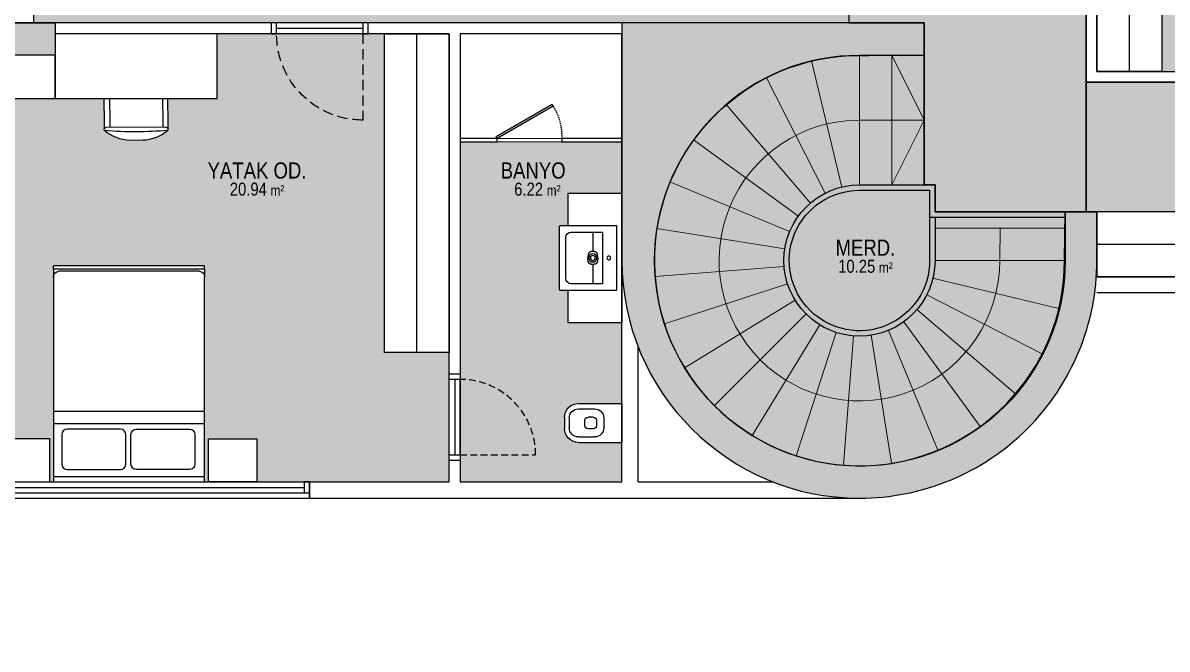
# Model space of a CAD drawing. Header units: metres. Extents: x 325971 to 582574, y 4156069 to 4412673.
# Drawn here: x 469727 to 470787, y 4269158 to 4269738 of the extents above; entities that cross this region are included whole.
import ezdxf
from ezdxf.enums import TextEntityAlignment as Align

# ---------------------------------------------------------------- set-up
doc = ezdxf.new("R2010")
doc.units = ezdxf.units.M
doc.linetypes.add('( Hidden )', pattern=[0.375, 0.25, -0.125])
doc.linetypes.add('GC5102G0200$0$HIDDEN', pattern=[9.524999999999995, 6.349999999999998, -3.174999999999998])
doc.layers.get('0').update_dxf_attribs({"color": 5, "lineweight": 0})
doc.layers.add('0_IFC_Area', color=100, linetype='Continuous', plot=False)
for name, color, linetype in [('0_IFC_Elevation_5', 252, 'Continuous'), ('0_IFC_Hatch', 250, 'Continuous'), ('0_IFC_Hatch_Structure', 251, 'Continuous'), ('0_IFC_Room_Text(No)_100', 12, 'Continuous'), ('0_IFC_Room_Text(No)_50', 12, 'Continuous'), ('0_IFC_Text_Explanation_100', 231, 'Continuous'), ('1_IFC_Concrete_Section', 50, 'Continuous'), ('1_IFC_Door', 83, 'Continuous'), ('2_IFC_Handrail', 181, 'Continuous'), ('2_IFC_Wall', 130, 'Continuous'), ('3_IFC_Window', 136, 'Continuous'), ('6_IFC_Furniture', 35, 'Continuous'), ('6_IFC_Furniture_WC', 64, 'Continuous'), ('6_IFC_Furniture_Wetspace', 64, 'Continuous')]:
    doc.layers.add(name, color=color, linetype=linetype)
doc.layers.add('1_IFC_Stair', color=210, linetype='Continuous', lineweight=13)
doc.styles.add('IFC_TEXT', font='ARIALN.TTF')

# ---------------------------------------------------------------- blocks, each defined once
blk = doc.blocks.new('IFC_SAND2')
blk.add_wipeout([(-18.980539320487246, 7.105427357601002e-14), (18.980539320488248, 7.105427357601002e-14), (22.474002671527632, -0.8087176098101736), (22.47400346670927, -0.808717995408756), (24.679128072503286, -2.383597217458856), (25.38831693547612, -3.200626089352099), (26.16526807182741, -4.449482527040303), (26.16526807182741, -4.449482527040303), (26.776464979730292, -6.090147074322417), (26.94160114957453, -6.925647425604865), (27.023229505587327, -8.070603734510598), (27.018949980151532, -9.305793198594344), (28.059474292780035, -9.309398273275448), (28.497846833741875, -9.3733645173388), (29.169040779948087, -9.77350609127889), (29.169040779948933, -9.77350609127889), (29.169040779948933, -9.77350609127889), (29.512165274922374, -10.294960080221998), (29.625458413479013, -10.880817413115835), (29.510088736656325, -44.182420895177856), (29.510088736656325, -44.182420895177856), (29.630062225779632, -44.39444897129499), (29.630062225779632, -44.39444897129499), (29.744597596688266, -44.673975138533116), (29.785120421158005, -44.878827215230245), (29.79206827080907, -45.0075367737965), (29.759031122352535, -45.28666116106209), (29.759031122352535, -45.28666116106209), (29.638472340958995, -45.59379857981368), (29.500494763645285, -45.78998542087223), (29.373374806077912, -45.916337786650935), (26.88265853225754, -47.87096392285725), (26.149309193628717, -48.385206370939606), (23.832007335763095, -49.84888140184609), (21.088607564322636, -51.29777349490967), (19.394356928627783, -52.05476428159503), (17.302099297374706, -52.85643012465944), (15.19695320919914, -53.52367800714235), (13.54505304567108, -53.954381517797145), (10.23175939570188, -54.583787869624345), (7.876165454961346, -54.84779088468079), (5.090420831344613, -54.95220541323715), (2.5185493405168398, -54.94329472400133), (-0.0414251689095959, -54.934425253894325), (-0.0414251689095959, -54.934425253894325), (-2.886563608946907, -54.924567784514174), (-4.157895901125607, -54.920163036060686), (-5.967826976425645, -54.913892219887856), (-7.476439071818509, -54.831904123237535), (-9.274938482891235, -54.654605629842195), (-12.16030489881939, -54.18613301358637), (-14.557108325819163, -53.61901012061522), (-16.447040001872374, -53.05270017853229), (-18.470155333746852, -52.32387433545741), (-21.630133948565508, -50.91214019061401), (-22.503684399203333, -50.4583895404358), (-27.160431081342118, -47.504650370278476), (-29.393030301211176, -45.712731511602364), (-29.71146586676696, -44.344684746647495), (-29.5177261867579, -43.97790892131372), (-29.402365941524454, -10.681749889994194), (-29.402365941524454, -10.681749889995032), (-29.333724265947033, -10.22779511564373), (-29.333724265947033, -10.22779511564373), (-28.93825812352185, -9.572183402826141), (-28.93825812352185, -9.57218340282698), (-28.536947497979284, -9.283288798342909), (-28.536947497979284, -9.283288798342909), (-27.830946801684917, -9.115765769296047), (-27.019666541617855, -9.1129549498973), (-27.0210897433555, -8.702179544866226), (-27.0210897433555, -8.702179544866226), (-27.023181066814026, -8.098565723310955), (-26.96511151304353, -7.103793249105536), (-26.89722148666281, -6.650020835554699), (-26.714802327460035, -5.860787082211999), (-26.49071223463442, -5.187558693850605), (-26.139263064849672, -4.398142067747216), (-25.801469723955773, -3.8011658886348982), (-25.50290467974506, -3.355878063425365), (-25.0179064405268, -2.746393997736675), (-24.25783100794378, -1.9886870999831388), (-23.591253285386237, -1.466202784043034), (-22.93777186361943, -1.052509188280439), (-22.665089391550033, -0.9045252586502244), (-21.260443850995813, -0.3369643167360721), (-19.84969181247325, -0.04996709383587472)]).dxf.layer = '6_IFC_Furniture'
at = {"layer": '6_IFC_Furniture'}
for p, q in [((-27.0189984198978, -9.305793366420858), (-27.02318106681469, -8.098565723311367)), ((-18.98053932048788, -4.547e-13), (18.98053932048788, -4.547e-13)), ((27.01899841927207, -9.305793366420858), (27.02318106618895, -8.098565723311367)), ((-29.39303030121664, -45.71273151160221), (-29.71146586676332, -44.34468474663617)), ((-27.49983494752815, -42.88269738907138), (27.49983494690423, -43.07325316461311)), ((-5.967826976510878, -54.91389221988402), (5.884976638690204, -54.95495828790627))]:
    blk.add_line(p, q, dxfattribs=at)
for points in [[(-29.5177261867575, -43.97790892099237), (-29.40236594152521, -10.68174988999499, -0.4142135623730951), (-27.82550235095551, -9.115775200884398), (-25.95571525980631, -9.122253398480552, -0.4142135623730708), (-24.38974057069572, -10.6991169890507), (-24.50128209118884, -42.89308638897182)], [(29.51008873665524, -44.18242089549721), (29.62544898189117, -10.88626186384544, 0.4142135623730951), (28.05947429277876, -9.309398273274837), (26.18968720163139, -9.30292007568005, 0.4142135623730708), (24.61282361106169, -10.86889476479155), (24.50128209056311, -43.06286416471357)]]:
    blk.add_lwpolyline(points, format="xyb", dxfattribs=at)
for centre, radius, start, end in [((-18.95257733229937, -8.070603734511224), 8.070652173913045, 90.19851024563154, 180.1985102461526), ((18.95257733167364, -8.070603734511224), 8.070652173913045, 359.8014897538474, 89.80148975384736), ((-27.50811998124664, -45.27398738448664), 2.391304347826087, 89.80148975384736, 157.1314985385197), ((1.109299009764981, 277.1964156369404), 324.3465883982663, 264.6037937852035, 274.9991857216806), ((-4.674871478327077, -17.20250872953966), 37.73354182522702, 229.0749464430966, 268.0363519074278), ((4.853364137535209, -17.23552093361923), 37.73354182522702, 271.566627600371, 310.528033064568), ((27.49154991317301, -45.46454316002837), 2.391304347826087, 22.47148096945849, 89.80148975384736), ((28.59641609689607, -45.00753677379634), 1.195652173913043, 310.528033064568, 22.47148096945849)]:
    blk.add_arc(centre, radius, start, end, dxfattribs=at)
blk = doc.blocks.new('*U142')
blk.add_wipeout([(0, 0), (150, 0), (150, -60), (0, -60)]).dxf.layer = '6_IFC_Furniture'
at = {"layer": '6_IFC_Furniture', "transparency": 33554687}
blk.add_lwpolyline([(0, -60), (0, 0), (150, 0), (150, -60), (0, -60)], dxfattribs=at)
blk = doc.blocks.new('*U160')
blk.add_wipeout([(0, -3.979039320256561e-13), (295.0000000003172, -1.1368683772161603e-12), (295.0000000003172, -60.00000000000074), (5.5516997434779114e-05, -60.00000000000006)]).dxf.layer = '6_IFC_Furniture'
at = {"layer": '6_IFC_Furniture', "transparency": 33554687}
blk.add_lwpolyline([(295.0000000003172, -7.343e-13), (295.0000000003172, -60.00000000000073), (5.55169972358e-05, -60), (0, 0)], close=True, dxfattribs=at)
blk.add_lwpolyline([(2.77584986179e-05, -30), (295.0000000003172, -30.00000000000073)], dxfattribs=at)
blk = doc.blocks.new('*U161')
blk.add_wipeout([(3.8141081404319266e-09, 120.60296805912638), (3.614772481341788e-09, -29.397031934528883), (100.00000000358567, -29.397031941247405), (100.0000000038141, 120.60296807141951)]).dxf.layer = '6_IFC_Furniture_WC'
at = {"layer": '6_IFC_Furniture_WC', "color": 252, "lineweight": 0, "true_color": 0x939598}
blk.add_lwpolyline([(100.0000000035856, -29.39703192222804), (3.6147725e-09, -29.39703193452441), (3.8103927e-09, 120.6029680591306), (100.0000000038104, 120.602968071427)], close=True, dxfattribs=at)
at = {"layer": '6_IFC_Furniture_WC'}
for points in [[(100.0000000003055, 65.00000001260196), (99.99999999195057, 120.602968071165), (96.99999999263451, 120.6029680712669), (97.00000000066937, 65.00000001239823)], [(95.2679491931485, 4.000000012540112), (65.26794919314851, 55.96152423960666), (67.00000000243016, 56.96152424046522), (97.00000000065482, 5.000000012394593)], [(100.0000000035856, -29.39703192222804), (99.99999999997088, 5.000000012296368), (97.00000000065482, 5.000000012398231), (97.00000000394945, -29.39703192243177)]]:
    blk.add_lwpolyline(points, close=True, dxfattribs=at)
at = {"layer": '6_IFC_Furniture_WC', "color": 252, "lineweight": 0, "true_color": 0x939598}
blk.add_lwpolyline([(97.0000000004277, 65.00000001241509), (97.0000000004277, 5.0000000123473)], dxfattribs=at)
at = {"layer": '6_IFC_Furniture_WC', "linetype": '( Hidden )', "ltscale": 5}
blk.add_arc((94.6004086507164, 13.95539684855248), 51.10097406901186, 87.30852421577877, 122.6914757824063, dxfattribs=at)
blk = doc.blocks.new('*U151')
blk.add_wipeout([(0, -4.547473508864641e-13), (160.00000346807218, -6.821210263296962e-13), (160.00000346807218, -60.000000000000256), (5.5516997406357405e-05, -60.00000000000006)]).dxf.layer = '6_IFC_Furniture'
at = {"layer": '6_IFC_Furniture', "transparency": 33554687}
blk.add_lwpolyline([(160.0000034680721, -2.26e-13), (160.0000034680721, -60.00000000000022), (5.55169972358e-05, -60), (0, 0)], close=True, dxfattribs=at)
blk.add_lwpolyline([(2.77584986179e-05, -30), (160.0000034680721, -30.00000000000023)], dxfattribs=at)
blk = doc.blocks.new('*U139')
blk.add_wipeout([(0, -2.2737367544323206e-13), (355.0000000021799, -1.2505552149377763e-12), (355.0000000021799, -60.000000000000796), (5.5516997406357405e-05, -59.999999999999886)]).dxf.layer = '6_IFC_Furniture'
at = {"layer": '6_IFC_Furniture', "transparency": 33554687}
blk.add_lwpolyline([(355.0000000021798, -9.603e-13), (355.0000000021798, -60.00000000000095), (5.55169972358e-05, -60), (0, 0)], close=True, dxfattribs=at)
blk.add_lwpolyline([(2.77584986179e-05, -30), (355.0000000021798, -30.00000000000096)], dxfattribs=at)
blk = doc.blocks.new('*U208')
blk.add_lwpolyline([(-60, 0), (60, 0)])
blk = doc.blocks.new('*U209')
at = {"layer": '1_IFC_Stair', "color": 0, "linetype": 'ByBlock', "lineweight": -2, "transparency": 16777216}
for p, rotation in [((460733.5585918145, 4281774.63675335), 94.49999999999972), ((460764.0947547145, 4281773.436984242), 80.99999999999979), ((460703.5860649904, 4281768.674847083), 107.9999999999997), ((460793.5071204667, 4281765.141839191), 67.49999999999982), ((460675.8334608461, 4281755.880721331), 121.4999999999997), ((460820.1703570572, 4281750.209709233), 53.99999999999987), ((460651.8343927049, 4281736.961381519), 134.9999999999997), ((460842.6110497872, 4281729.465746249), 40.4999999999999), ((460632.9150528932, 4281712.962313378), 148.4999999999996), ((460859.5891224037, 4281704.056264931), 26.99999999999997), ((460620.1209271409, 4281685.209709234), 161.9999999999996), ((460870.1663639109, 4281675.385397266), 13.49999999999996), ((460614.1590208738, 4281655.23718241), 175.4999999999996), ((460615.3587899818, 4281624.701019509), 188.9999999999995), ((460623.6539350327, 4281595.288653758), 202.4999999999995), ((460638.5860649905, 4281568.625417167), 215.9999999999995), ((460659.3300279763, 4281546.184724437), 229.4999999999995), ((460684.739509293, 4281529.20665182), 242.9999999999994), ((460713.410376958, 4281518.629410313), 256.4999999999994), ((460743.7582742592, 4281515.037499965), 269.9999999999994)]:
    blk.add_blockref('*U208', p, dxfattribs=dict(at, rotation=rotation))
blk.add_blockref('*U208', (460873.7582742592, 4281645.037499965), dxfattribs=at)
blk = doc.blocks.new('IFC_KLOZET')
blk.add_wipeout([(-18.00000001676412, 1.1368683772161603e-13), (18.0000000167638, 1.1368683772161603e-13), (18.0000000167638, -40.35066901128777), (18.00000002793754, -40.35066901128777), (17.95109845348605, -41.26678979272005), (17.901534672537217, -41.80562092652034), (17.595281568151925, -43.49941211996096), (16.509680735746855, -46.27619731116898), (15.178940692162485, -48.37979400387151), (14.466019824586988, -49.212214567955954), (14.192388183362638, -49.54305716671132), (12.920853656049477, -50.63602795963768), (12.189951411664897, -51.17534643816576), (11.50423681873964, -51.59559408066204), (10.02465351267451, -52.33396605432004), (8.684583071500876, -52.80021188546864), (7.643587531955228, -53.06747352280227), (6.849988898165909, -53.21558831620948), (6.194472552705115, -53.290867428023134), (5.313169028321597, -53.346896355295755), (-5.000000027940162, -53.350669011285845), (-6.458690194608753, -53.25735465362186), (-7.802039567906526, -53.02527796434463), (-9.492293207945071, -52.5281662219047), (-9.983191968814964, -52.33526489508628), (-10.977691660042744, -51.86968077971535), (-11.973018469284586, -51.281681481003886), (-13.436692413564685, -50.15020338936477), (-13.706881484574883, -49.95712098491792), (-14.201118257426302, -49.481803388141955), (-15.06010563415268, -48.49611067153187), (-15.974695597323315, -47.21616457333303), (-17.03403965279663, -45.04334704502467), (-17.497259500150342, -43.66800209852952), (-17.75672135692703, -42.48897659852921), (-17.898639616041688, -41.266903804560464), (-18.00000002793786, -40.35066901128777)]).dxf.layer = '6_IFC_Furniture_WC'
at = {"layer": '6_IFC_Furniture_WC'}
for p, q in [((-18.00000001676426, -40.35066901128766), (-18.00000001676426, 0)), ((18.00000001676335, -40.35066901128766), (18.00000001676335, 0)), ((4.500000039115093, -16.85066900681704), (-4.499999945983745, -16.85066900681704)), ((-12.99999994225845, -40.35066901128766), (-12.99999994225845, -25.35066900895936)), ((-5.384205235168792, -26.54709500493527), (-5.384205235168792, -31.34709500586633)), ((2.38420520909085, -23.54709500214131), (-2.38420520909176, -23.54709500214131)), ((5.384205235167883, -26.54709500493527), (5.384205235167883, -31.34709500586633)), ((13.0000000353898, -40.35066901128766), (13.0000000353898, -25.35066900895936)), ((-2.38420520909176, -34.34709500288636), (2.38420520909085, -34.34709500288636)), ((4.500000039115093, -48.85066900756283), (-4.499999945983745, -48.85066900756283)), ((5.000000027939222, -53.35066901175378), (-5.000000027940131, -53.35066901175378))]:
    blk.add_line(p, q, dxfattribs=at)
blk.add_lwpolyline([(18.00000001676335, 0), (-18.00000001676426, 0)], dxfattribs=at)
for centre, radius, start, end in [((-4.499999945983745, -25.35066900895936), 8.499999999998398, 90, 180), ((4.500000039115093, -25.35066900895936), 8.499999999998398, 0, 90), ((-2.38420520909176, -26.54709500493527), 2.999999999999435, 90, 180), ((-2.38420520909176, -31.34709500586633), 2.999999999999435, 180, 270), ((2.38420520909085, -26.54709500493527), 2.999999999999435, 0, 90), ((2.38420520909085, -31.34709500586633), 2.999999999999435, 270, 0), ((-5.000000027940131, -40.35066901128766), 12.99999999999755, 180, 270), ((-4.499999945983745, -40.35066901128766), 8.499999999998398, 180, 270), ((4.500000039115093, -40.35066901128766), 8.499999999998398, 270, 0), ((5.000000027939222, -40.35066901128766), 12.99999999999755, 270, 0)]:
    blk.add_arc(centre, radius, start, end, dxfattribs=at)
blk = doc.blocks.new('*U141')
blk.add_wipeout([(0, 1.1368683772161603e-13), (0, -49.99999999999986), (120, -49.99999999999986), (120, 1.1368683772161603e-13)]).dxf.layer = '6_IFC_Furniture_WC'
at = {"layer": '6_IFC_Furniture_WC'}
blk.add_lwpolyline([(0, 0), (120, 0), (120, -50), (0, -50)], close=True, dxfattribs=at)
blk = doc.blocks.new('IFC_VITRA_DOLAPLI LAVABO_53X60')
blk.add_wipeout([(-30, -2.842170943040401e-14), (-30, -52.00000000000006), (-29.9238795325104, -52.382683432365155), (-29.707106781186216, -52.70710678118664), (-29.382683432364733, -52.92387953251125), (-29.000000000000057, -53), (29.000000000000057, -53), (29.382683432365585, -52.92387953251125), (29.70710678118707, -52.70710678118664), (29.92387953251125, -52.382683432365155), (30, -52.00000000000006), (30, -2.842170943040401e-14)])
at = {"layer": '6_IFC_Furniture_Wetspace'}
for points in [[(30, 0), (-30, 0), (-30, -52, 0.4142135623730951), (-29, -53), (29, -53, 0.4142135623730951), (30, -52)], [(24, -13), (-24, -13), (-24, -42, 0.4142135623730951), (-19, -47), (19, -47, 0.4142135623730951), (24, -42)]]:
    blk.add_lwpolyline(points, format="xyb", close=True, dxfattribs=at)
for points in [[(-5.995459702542575, -22), (-24, -22)], [(24, -22), (5.995503034413559, -22)]]:
    blk.add_lwpolyline(points, dxfattribs=at)
for centre, radius in [((4.5475e-12, -7.249109854853486), 1.74999999999909), ((0, -22), 3.723425792966736), ((-7.3199626058e-06, -22), 2.301478794048307)]:
    blk.add_circle(centre, radius, dxfattribs=at)
for points, knots in [([(1.9268343749e-05, -17.49630081179975), (-0.0614837888497277, -17.49645482542428), (-0.1900752021683729, -17.49677683916843), (-0.3913276047460385, -17.49876561393512), (-0.6093025142981788, -17.50221037845494), (-0.8439677640690206, -17.50755456648494), (-1.187511417524547, -17.51793314414863), (-1.634052328297912, -17.53678418773688), (-2.020729613415824, -17.55968319898147), (-2.288914970714358, -17.57817022831932), (-2.477780492785313, -17.59240512540009), (-2.782253516428681, -17.62126261097182), (-3.199720816437547, -17.68010358162019), (-3.722502598670871, -17.80441281318235), (-4.231593448882449, -18.0119972386824), (-4.655297066999992, -18.28134196234805), (-4.958433114237777, -18.54252312506742), (-5.1900715073034, -18.80148778918283), (-5.360850337512601, -19.04223690893741), (-5.48336826970717, -19.2515177385726), (-5.56813298661018, -19.42135157248594), (-5.623373185085256, -19.54694804615474), (-5.654972443457154, -19.62556051007323), (-5.693756383155232, -19.72695174945147), (-5.758776635331741, -19.91598644791565), (-5.850830360226609, -20.26268648883752), (-5.906081196629202, -20.59228246420298), (-5.936686155873758, -20.84931983388697), (-5.949113541278165, -20.96802117382367), (-5.961255630296363, -21.10196802671726), (-5.974612431075001, -21.27895797391011), (-5.985511323267019, -21.48673372182566), (-5.991424465003547, -21.66739552127865), (-5.993186242248157, -21.76045305129128), (-5.993806562978534, -21.79321855281068), (-5.993806567122192, -21.79321877168559), (-5.993806571265849, -21.79321899056049), (-5.993806575409507, -21.79321920943539), (-5.995111474296209, -21.86214613962375), (-5.99641637318291, -21.9310730698121), (-5.997721272069611, -22.00000000000045)], [0, 0, 0, 0, 0.0212349553296008, 0.0443983281842819, 0.0694884766134174, 0.096503390205209, 0.1254406670464522, 0.1881559288294516, 0.2508090755329629, 0.2591741037995466, 0.2809712610543533, 0.3162015549688685, 0.3647580530801797, 0.4264255781008139, 0.5013326398231471, 0.5533183806652509, 0.5991229142384352, 0.6390491986515265, 0.6729814195986882, 0.7008653533260317, 0.722698880159692, 0.7384817385690214, 0.7482264269858306, 0.751949054191445, 0.775962604533056, 0.8172084186739897, 0.875651283121808, 0.8911564409809745, 0.906586192059926, 0.9168564796088462, 0.9375930609191975, 0.9678647535537788, 0.9886851986500667, 1, 1, 1, 1.000000075583367, 1.000000075583367, 1.000000075583367, 1.023802391115183, 1.023802391115183, 1.023802391115183, 1.023802391115183]), ([(2.45276096393e-05, -17.49630084825367), (0.0563090846362684, -17.49643324365661), (0.167415065358, -17.49669459280449), (0.3318758956002057, -17.49814900535603), (0.4919434257481044, -17.50029728226673), (0.6476173432938594, -17.50314057624109), (0.7988995705336494, -17.50659357333234), (0.9457946538095711, -17.51061439187379), (1.133485965397085, -17.51659567795923), (1.362423853051041, -17.52532836418595), (1.637374996296784, -17.53813504118489), (1.908792109221394, -17.553218005502), (2.180675329516816, -17.57029288708918), (2.449699616119687, -17.58982178467886), (2.709977696925307, -17.61445171857394), (2.980559651843577, -17.64848671118398), (3.33805057047175, -17.70966711230176), (3.697849659154599, -17.80451103642735), (4.036270625658289, -17.93475109495102), (4.282320345599146, -18.0526146957568), (4.519230284342484, -18.19368485870382), (4.813093910766838, -18.40726117182976), (5.141229321029641, -18.72429037450092), (5.402455635274236, -19.09810626835588), (5.570275468613544, -19.4200636900573), (5.67797289785085, -19.6755440295592), (5.763146328036782, -19.93219718262025), (5.831095746318169, -20.19336330329861), (5.882714486013355, -20.45104856546732), (5.922134540033766, -20.71658024463159), (5.946796997949604, -20.93867358212356), (5.962520090043653, -21.11738748337848), (5.972747775681455, -21.25692195808278), (5.981672564586915, -21.41161441251643), (5.989480841339172, -21.59220821229292), (5.992320468709294, -21.72283356555908), (5.993850547883084, -21.79321855155468)], [0, 0, 0, 0, 0.0194326115362121, 0.0383600667144663, 0.056783004893224, 0.0747017709888953, 0.0921162493115008, 0.1090276205151894, 0.1254370877646318, 0.1569506683486159, 0.18812650971766, 0.220467658884365, 0.2508027699416388, 0.2821805163734812, 0.3135909054905586, 0.3410564583619223, 0.3763159281343518, 0.4387756280463118, 0.4690863587083989, 0.5014121304863208, 0.5328488095858308, 0.5641465417197792, 0.626695565446085, 0.689351020801489, 0.7206599801458105, 0.7519388122075709, 0.7849680358134665, 0.8139343531804974, 0.8450615562482973, 0.8756556496261246, 0.9065887148475207, 0.9221981191464433, 0.9375947455312118, 0.9548913168172569, 0.9756940444198091, 1, 1, 1, 1]), ([(-5.99547237016759, -21.99524357321843), (-5.99537407939897, -22.0321982660671), (-5.995177463929394, -22.10612041125751), (-5.993616678322723, -22.21701731982193), (-5.991089051320159, -22.32794465301595), (-5.987474159141129, -22.43890326475412), (-5.982763975874149, -22.54989400453815), (-5.976920593862814, -22.66091774590041), (-5.96991315048217, -22.77197526412692), (-5.961712509467361, -22.88306769697556), (-5.952275547951103, -22.99419482092526), (-5.94161721439832, -23.10532232003061), (-5.929557213668886, -23.21633986169809), (-5.915699793673411, -23.32709097104862), (-5.899957083813205, -23.43747482126946), (-5.882155023141422, -23.54742618770888), (-5.862141204614999, -23.65688220341417), (-5.839757416849352, -23.76577940618336), (-5.814846569114706, -23.87405433364529), (-5.787252412376801, -23.98164385164591), (-5.756813742751546, -24.08848315082332), (-5.723387167830878, -24.19451564127849), (-5.686768060327267, -24.29963682891412), (-5.646802098936859, -24.40369550321793), (-5.603497359536049, -24.50654178406012), (-5.556831251124094, -24.60798905068259), (-5.506791591738874, -24.70785401922967), (-5.453363359389186, -24.80595242769823), (-5.396532143720833, -24.90210014945524), (-5.336283524437931, -24.99611315054381), (-5.272602104676479, -25.08780645380375), (-5.205482078772547, -25.17699016470487), (-5.134918512757394, -25.26344735916109), (-5.061023278322863, -25.34705277725607), (-4.983927514006609, -25.42772051334805), (-4.903742130873069, -25.50537520115631), (-4.820579466711023, -25.57994348708917), (-4.734551386670318, -25.65135145660361), (-4.645769646173903, -25.71952573700583), (-4.554346709604033, -25.78439123925364), (-4.460392126127771, -25.84587908354024), (-4.268770081886032, -25.96124695627987), (-3.966899667236248, -26.10711390915276), (-3.543583741357906, -26.24775995758), (-3.108129213402207, -26.34226273885906), (-2.666221400861104, -26.40055985339177), (-2.309027688738751, -26.42931359419617), (-1.976223360323274, -26.45191192771335), (-1.682864469672495, -26.46941045171025), (-1.374104184673342, -26.48438067444977), (-1.08465714921931, -26.49589817589049), (-0.8071128849533123, -26.50455495574761), (-0.5173604038091071, -26.51078213838082), (-0.2509016764042826, -26.51432304653599), (-0.0810282259608357, -26.51485151865836), (1.94921176444e-05, -26.51510365611375)], [0, 0, 0, 0, 0.0124438940510626, 0.0248920846544651, 0.037345769150034, 0.0498062431478201, 0.0622749029851304, 0.0747532480681365, 0.0872428830862346, 0.099745520087055, 0.1122629803997927, 0.1247971963944686, 0.1373369608700904, 0.1498650516969101, 0.1623799518520216, 0.1748811636406772, 0.1873692461611463, 0.1998459062813405, 0.2123140890096674, 0.2247780659246576, 0.2372435200183871, 0.2497176250033635, 0.2622099333292449, 0.2747218084346333, 0.2872470421497928, 0.2997802017175411, 0.3123167842414514, 0.3248533130837252, 0.3373874373588412, 0.3499180340025276, 0.3624453115912973, 0.374970914739291, 0.3874946340561988, 0.4000143979025218, 0.4125346313921105, 0.4250595098950308, 0.4375928327144618, 0.4501380746423366, 0.4626984382880807, 0.4752769068876323, 0.4878762973387511, 0.5004993132417545, 0.5505841849454517, 0.6003522535897308, 0.6503780167082304, 0.7003983585583127, 0.75033837439731, 0.7710264580280494, 0.8127244129193433, 0.8492951662604649, 0.8751171947189286, 0.9102677115003448, 0.9427976939362444, 0.9727084110946908, 1, 1, 1, 1]), ([(5.995516339292407, -21.99524357321843), (5.995410655353225, -22.03307106604098), (5.99519942666393, -22.10867623151898), (5.993572097421747, -22.22160833301223), (5.990981541709516, -22.33346440481273), (5.987319188339824, -22.44388217540154), (5.982159417313596, -22.56416454292685), (5.975121389261403, -22.69333909693705), (5.966172219093095, -22.82624512231905), (5.955023738714771, -22.96458643038977), (5.937362832589315, -23.15385070032971), (5.908798792220295, -23.39063232173521), (5.863383075517958, -23.66072872705718), (5.804049299277721, -23.92772598682404), (5.726677274760731, -24.19452066250278), (5.62741166613614, -24.45906390783966), (5.50871907891269, -24.71140901049421), (5.368907265669804, -24.95285716210219), (5.207431760516556, -25.18082603526182), (5.02406829910069, -25.39198460387434), (4.821488149454125, -25.58457220127775), (4.601266115742873, -25.75655944202345), (4.36593216154597, -25.90691037335091), (4.159190979109553, -26.01391241710553), (3.989236789602728, -26.08852099269325), (3.817475582433871, -26.15578687799598), (3.597342197593206, -26.22758054317728), (3.330881354449957, -26.29491102055954), (3.056684230060454, -26.3470623901294), (2.780566773978534, -26.38550786208543), (2.500058804296713, -26.41411140403852), (2.198332664983354, -26.43729610063065), (1.865863014444585, -26.45899724054516), (1.495846492667624, -26.4791153335409), (1.156038043483931, -26.49346938455756), (0.8406787244475707, -26.50357884477307), (0.5324836651607256, -26.51072242966348), (0.2481105999077044, -26.51438875061013), (0.0626117953552239, -26.51492329587973), (2.20961765081e-05, -26.51510365837657)], [0, 0, 0, 0, 0.012738003601395, 0.0254592307938195, 0.0380319235337469, 0.050414089084248, 0.0626611473052357, 0.0785724831027691, 0.0939756307854064, 0.1075159614722992, 0.1253074710082944, 0.157983920508981, 0.1878027569021839, 0.2175004494845351, 0.2500398560890576, 0.2812608127628924, 0.3125507785512961, 0.3438374791786948, 0.37509331541419, 0.4064789913807988, 0.437860428215051, 0.4690727008075596, 0.5004262701558917, 0.53176644581714, 0.547352784541913, 0.5629141004380938, 0.5938672203132423, 0.6252487989268133, 0.6554003736580535, 0.6878107422860747, 0.7190947458595903, 0.7503345094083734, 0.7897088987241186, 0.8312872869413928, 0.875115198971917, 0.9042350726747418, 0.9375349235873901, 0.9789234741905241, 0.9999999999999998, 0.9999999999999998, 0.9999999999999998, 0.9999999999999998])]:
    blk.add_open_spline(points, degree=3, knots=knots, dxfattribs=at)
blk = doc.blocks.new('*U36')
at = {"layer": '1_IFC_Door'}
for points in [[(0, 75), (-10.00000000000818, 75), (-10.00000000000818, 80), (0, 80), (0, 75)], [(-5, 75), (-5, 5), (0, 5), (0, 75)]]:
    blk.add_lwpolyline(points, dxfattribs=at)
blk.add_lwpolyline([(-10.00000000000818, 5), (0, 5), (0, 0), (-10.00000000000818, 0)], close=True, dxfattribs=at)
at = {"layer": '1_IFC_Door', "linetype": 'GC5102G0200$0$HIDDEN'}
blk.add_lwpolyline([(0, 5), (70, 5)], dxfattribs=at)
blk.add_arc((0, 5), 70, 0, 90, dxfattribs=at)
blk = doc.blocks.new('YK_140')
at = {"linetype": 'ByBlock', "transparency": 33554687}
blk.add_wipeout([(4178.204095768018, 4003.482069529864), (4038.204095767993, 4003.482069529864), (4038.204095768008, 3998.482069529864), (4038.204095768008, 3953.4820695298204), (4038.204095768008, 3803.482069529851), (4178.204095768018, 3803.4820695298513), (4178.204095768018, 3953.4820695298204), (4178.204095768018, 3998.482069529864)], dxfattribs=at).dxf.layer = '6_IFC_Furniture'
at = {"layer": '6_IFC_Furniture'}
for p, q in [((4038.204095768008, 3813.482069529852), (4038.204095768008, 4003.482069529864)), ((4038.204095768008, 4003.482069529864), (4178.204095768018, 4003.482069529864)), ((4038.204095768008, 3998.482069529864), (4178.204095768018, 3998.482069529864)), ((4178.204095768018, 4003.482069529864), (4178.204095768018, 3813.482069529852)), ((4038.204095768008, 3806.482069529852), (4038.204095768008, 3813.482069529852)), ((4178.204095768018, 3806.482069529852), (4038.204095768008, 3806.482069529852)), ((4038.204095768008, 3806.482069529852), (4038.204095768008, 3803.482069529851)), ((4173.204095768018, 3808.482069529851), (4043.204095768008, 3808.482069529851)), ((4178.204095768018, 3806.482069529852), (4178.204095768018, 3813.482069529852)), ((4178.204095768018, 3806.482069529852), (4178.204095768018, 3803.482069529851)), ((4178.204095768018, 3803.482069529851), (4038.204095768008, 3803.482069529851))]:
    blk.add_line(p, q, dxfattribs=at)
at = {"layer": '6_IFC_Furniture', "linetype": 'ByBlock', "transparency": 33554687}
for p, q in [((4038.204095768008, 3949.255606382261), (4178.204095768018, 3949.255606382261)), ((4038.204095768008, 3937.959524209888), (4178.204095768018, 3937.959524209889))]:
    blk.add_line(p, q, dxfattribs=at)
for points in [[(4105.155355093584, 3986.922273048931), (4105.155355093584, 3959.588939715595, -0.4142135623730951), (4100.155355093584, 3954.588939715595), (4050.822021760246, 3954.588939715595, -0.4142135623730951), (4045.822021760247, 3959.588939715595), (4045.822021760247, 3986.922273048931, -0.4142135623730951), (4050.822021760246, 3991.92227304893), (4100.155355093584, 3991.92227304893, -0.4142135623730951)], [(4109.93598886208, 3986.922273048931), (4109.93598886208, 3959.588939715595, 0.4142135623730951), (4114.93598886208, 3954.588939715595), (4164.269322195417, 3954.588939715595, 0.4142135623730951), (4169.269322195417, 3959.588939715595), (4169.269322195417, 3986.922273048931, 0.4142135623730951), (4164.269322195417, 3991.92227304893), (4114.93598886208, 3991.92227304893, 0.4142135623730951)]]:
    blk.add_lwpolyline(points, format="xyb", close=True, dxfattribs=at)
at = {"layer": '6_IFC_Furniture'}
for centre, start, end in [((4043.204095768008, 3813.482069529852), 180, 270), ((4173.204095768018, 3813.482069529852), 270, 0)]:
    blk.add_arc(centre, 5.000000000000325, start, end, dxfattribs=at)
blk = doc.blocks.new('*U162')
blk.add_wipeout([(0, 0), (45.00000000000004, 0), (45.00000000000004, -40.00000000000006), (0, -40.00000000000006)]).dxf.layer = '6_IFC_Furniture'
at = {"layer": '6_IFC_Furniture', "transparency": 33554687}
blk.add_lwpolyline([(0, -40), (0, 0), (45, 0), (45, -40)], close=True, dxfattribs=at)
blk = doc.blocks.new('IFC_DOOR_90')
at = {"layer": '1_IFC_Door', "linetype": 'GC5102G0200$0$HIDDEN', "ltscale": 1.5}
blk.add_lwpolyline([(-5, 0), (-5, 80)], dxfattribs=at)
at = {"layer": '1_IFC_Door'}
for points in [[(-85, 0), (-85, -10), (-90, -10), (-90, 0), (-85, 0)], [(-85, -5), (-5, -5), (-5, 0), (-85, 0)]]:
    blk.add_lwpolyline(points, dxfattribs=at)
blk.add_lwpolyline([(-5, -10), (-5, 0), (0, 0), (0, -10)], close=True, dxfattribs=at)
at = {"layer": '1_IFC_Door', "linetype": 'GC5102G0200$0$HIDDEN', "ltscale": 1.5}
blk.add_arc((-5, 0), 80, 90, 180, dxfattribs=at)
blk = doc.blocks.new('*U163')
blk.add_wipeout([(0, 2.2737367544323206e-13), (300, 2.2737367544323206e-13), (300, 15.000000000000227), (0, 15.000000000000227)]).dxf.layer = '3_IFC_Window'
at = {"layer": '0_IFC_Elevation_5'}
blk.add_lwpolyline([(0, 10.00000000000045), (0, 15.00000000000045), (300, 15.00000000000045), (300, 10.00000000000045)], dxfattribs=at)
at = {"layer": '2_IFC_Wall'}
for points in [[(0, 0), (0, 15.00000000000045)], [(300, 0), (300, 15.00000000000045)]]:
    blk.add_lwpolyline(points, dxfattribs=at)
at = {"layer": '3_IFC_Window'}
for points in [[(0, 10.00000000000045), (5, 10.00000000000045), (5, 4.547e-13), (0, 4.547e-13)], [(295, 10.00000000000045), (300, 10.00000000000045), (300, 4.547e-13), (295, 4.547e-13)]]:
    blk.add_lwpolyline(points, close=True, dxfattribs=at)
for points in [[(0, 4.547e-13), (300, 0)], [(5, 10.00000000000045), (295, 10.00000000000045)], [(5, 5.000000000000454), (295, 5.000000000000454)]]:
    blk.add_lwpolyline(points, dxfattribs=at)
blk = doc.blocks.new('*U171')
blk.add_wipeout([(0, 1.1368683772161603e-13), (149.5377894230188, 1.1368683772161603e-13), (149.5377894230188, -40), (0, -40)]).dxf.layer = '6_IFC_Furniture'
at = {"layer": '6_IFC_Furniture', "transparency": 33554687}
blk.add_lwpolyline([(0, -40), (0, 0), (149.5377894230187, 0), (149.5377894230187, -40)], close=True, dxfattribs=at)
blk = doc.blocks.new('0_IFC_ROOM_TEXT_50')
at = {"layer": '0_IFC_Room_Text(No)_100', "insert": (13.22331008536275, -38.4527325964882), "char_height": 9.625, "attachment_point": 1, "style": 'IFC_TEXT'}
blk.add_mtext_dynamic_manual_height_columns('m²', width=16.69487349254196, gutter_width=6.875, heights=[0], dxfattribs=at)
at = {"layer": '0_IFC_Room_Text(No)_100', "style": 'IFC_TEXT'}
blk.add_attdef('ROOM_NAME', text='', height=13.475, dxfattribs=at).set_placement((0.6849643505411223, -24.84347337583313), align=Align.MIDDLE_CENTER)
blk.add_attdef('AREA', text='', height=9.625, dxfattribs=at).set_placement((9.849994887597857, -48.09824016774655), align=Align.RIGHT)
at = {"layer": '0_IFC_Text_Explanation_100', "style": 'IFC_TEXT', "flags": 1}
for tag, p in [('DÖŞEME:', (-41.0869077196694, -62.82120696248603)), ('DUVAR:', (-41.0869077196694, -73.915108784131)), ('TAVAN:', (-41.0869077196694, -85.1803092295013))]:
    blk.add_attdef(tag, p, '', height=7.700000000000002, dxfattribs=at)
blk = doc.blocks.new('A$C0934d755')
at = {"layer": '0_IFC_Area'}
for points in [[(894.3476752885617, -754.999999997206), (1029.342053778353, -754.999999997206), (1029.342053778353, -1099.999999999068), (1129.342053566884, -1099.999999997206), (1129.342053989065, -1404.999999999068), (374.3419925174094, -1404.999632435851), (374.3419925174094, -1254.999632433988), (894.3420537778292, -1254.999999998137)], [(1359.342052233114, -1449.999999979511), (1939.342053476546, -1449.999999979511), (1939.34205407952, -1194.847094799392), (1939.466792797902, -1095), (1359.353295252716, -1095)], [(1199.347675288387, -1555.000000000931), (1209.339035922254, -1555.000000000931), (1209.339035922254, -1579.998949738219), (1349.342050699692, -1579.998949740082), (1349.342051121872, -1254.999999999069), (1129.342053777945, -1254.999999999069), (1129.342053777945, -1405.000000000931), (1199.342053777654, -1405)], [(244.8054653856088, -1805.000000773929), (289.8041295798612, -1804.999999998137), (289.8076010864461, -1830.000056359917), (759.3420525540132, -1829.999943641014), (759.3420550025767, -1414.999999999069), (394.3419190034037, -1415.000000000931), (394.34191900515, -1435.000000004657), (244.8054654105799, -1435.000000002794)], [(769.3420537657803, -1830.000000000931), (919.3420550028095, -1830.000000000931), (919.3420550028095, -1414.999999999069), (769.34205378138, -1415.305810398422)], [(1359.336596506124, -1639.998948560096), (2099.342050699052, -1639.998948561959), (2099.342051124433, -1459.999999997206), (1349.34205069911, -1460.000000000931), (1349.342050699692, -1579.998949740082), (1359.34221801639, -1579.998949739151)]]:
    blk.add_lwpolyline(points, close=True, dxfattribs=at)
blk.add_lwpolyline([(1209.339035922254, -1555.000000000931), (1199.347675288387, -1555.000000000931), (1199.342053777654, -1435.000000001863), (1121.918378387927, -1435.839279366657, 2.265710882345429), (1329.34205377812, -1625.000000000931), (1329.948573564819, -1579.998949739151), (1209.339035922254, -1579.998949738219)], format="xyb", close=True, dxfattribs=at)
ref = blk.add_blockref('0_IFC_ROOM_TEXT_50', (580.5511413394124, -1516.793633191846))
ref.add_attrib('ROOM_NAME', 'YATAK OD.', dxfattribs={"layer": '0_IFC_Room_Text(No)_50', "height": 14.99999999999998, "style": 'IFC_TEXT'}).set_placement((581.2361056901863, -1541.637106567621), align=Align.MIDDLE_CENTER)
ref.add_attrib('AREA', '20.94', dxfattribs={"layer": '0_IFC_Room_Text(No)_100', "height": 11.99999999999999, "style": 'IFC_TEXT'}).set_placement((590.4011362271266, -1564.89187335968), align=Align.RIGHT)
ref = blk.add_blockref('0_IFC_ROOM_TEXT_50', (836.39024344919, -1516.793633191846))
ref.add_attrib('ROOM_NAME', 'BANYO', dxfattribs={"layer": '0_IFC_Room_Text(No)_50', "height": 14.99999999999998, "style": 'IFC_TEXT'}).set_placement((837.0752077999641, -1541.637106567621), align=Align.MIDDLE_CENTER)
ref.add_attrib('AREA', '6.22', dxfattribs={"layer": '0_IFC_Room_Text(No)_100', "height": 11.99999999999999, "style": 'IFC_TEXT'}).set_placement((846.2402383369044, -1564.89187335968), align=Align.RIGHT)
ref = blk.add_blockref('0_IFC_ROOM_TEXT_50', (1144.144560386543, -1588.225960291922))
ref.add_attrib('ROOM_NAME', 'MERD.', dxfattribs={"layer": '0_IFC_Room_Text(No)_50', "height": 14.99999999999998, "style": 'IFC_TEXT'}).set_placement((1144.829524737317, -1613.069433667697), align=Align.MIDDLE_CENTER)
ref.add_attrib('AREA', '10.25', dxfattribs={"layer": '0_IFC_Room_Text(No)_100', "height": 11.99999999999999, "style": 'IFC_TEXT'}).set_placement((1153.994555274257, -1636.324200459756), align=Align.RIGHT)
blk = doc.blocks.new('A$Ca6392db9')
at = {"layer": '0_IFC_Hatch', "true_color": 0xc7c8ca}
h = blk.add_hatch(color=9, dxfattribs=at)
h.dxf.hatch_style = 1
h.paths.add_polyline_path([(999.2072949270369, -524.9998443415388), (1299.20729492628, -524.9998443415388), (1299.207294926164, 2.7939677e-09), (1239.207294926164, 2.7939677e-09), (1239.207294926164, 40.00000000279396), (349.2072949243011, 40.00000000372529), (349.2072949243593, -110.0000000027939), (999.2072949270369, -109.9999999981373)])
h.paths.add_polyline_path([(-45.0000000144355, -115.0000003855675), (119.2038497708854, -114.9999996097758), (119.2072949273279, -124.9999999981373), (-45, -124.9999999981373), (-44.9999999977881, -379.9999999981374), (289.2072949270369, -379.9999999981374), (289.2122647869983, -124.9999999981373), (244.2070847366704, -124.9999999981373), (244.2070847366704, -114.9999999981373), (334.2051505796844, -114.9999999981373), (334.2072949270368, 0), (289.2072949244175, 0), (289.2072949244175, 25.00000109430402), (0, 25.00000000093133), (0, 0), (-44.99999998958083, 0)])
edge = h.paths.add_edge_path()
edge.add_line((1149.204277070937, -1515.000000001863), (1139.212916437071, -1515.000000001863))
edge.add_line((1139.212916437071, -1515.000000001863), (1139.207294926338, -1395.000000002794))
edge.add_line((1139.207294926338, -1395.000000002794), (1061.783619536611, -1395.839279367588))
edge.add_arc((1079.221697330009, -1585.022897213697), 189.9855989766003, 95.26638075918343, 360.0069053318517)
edge.add_line((1269.207294926804, -1585.000000001862), (1269.813814713503, -1539.998949740082))
edge.add_line((1269.813814713503, -1539.998949740082), (1149.204277070937, -1539.998949739151))
edge.add_line((1149.204277070937, -1539.998949739151), (1149.204277070937, -1515.000000001863))
h.paths.add_polyline_path([(709.207294914464, -1790.000000001862), (859.2072961514931, -1790.000000001862), (859.2072961514931, -1375), (709.2072949300637, -1375.305810399353)])
h.paths.add_polyline_path([(1889.20729338791, -1409.999999980442), (2039.207294624939, -1409.999999980442), (2039.207295227912, -1154.847094800323), (2004.204484330257, -1155.15290520247), (2004.210105522594, -1055.000000000931), (1889.218536407512, -1055.000000000931)])
h.paths.add_polyline_path([(2054.207294307882, -1410.000000000931), (2204.207295544911, -1410.000000000931), (2204.207296147826, -1055.305810395628), (2079.207294926339, -1055.611620797775), (2079.212916118733, -1100.000000000931), (2054.218537327484, -1100.000000000931)])
at = {"layer": '0_IFC_Hatch', "true_color": 0x939598}
h = blk.add_hatch(color=252, dxfattribs=at)
h.dxf.hatch_style = 1
h.paths.add_polyline_path([(319.2072949268622, -524.9999999813735), (839.2048099961829, -524.9999999823049), (839.2085373913868, -704.9999999981374), (984.2060524622793, -704.999999997206), (984.2072949270369, -1040), (1284.206222752749, -1040), (1284.208367100102, -564.9998443415388), (1239.207294927037, -564.9998443368822), (1239.207294927153, -539.9999994477257), (984.2072949270951, -540.000000545755), (984.2072949269786, -124.999999997206), (319.2072949350695, -124.999999997206)])
h.paths.add_polyline_path([(-20.00000001234003, -584.9999041389674), (-45.00172257848316, -584.9999033631757), (-44.9982774220989, -1155.000013877637), (-20.00000000174623, -1155.000013877637), (-19.99999999842839, -1199.999999999068), (304.2047007646179, -1199.999995035119), (304.2072949270369, -389.9999999981373), (-44.99999999988358, -389.9999999981373), (-44.99999999994179, -524.9999999990686), (-19.99999998760177, -524.9999999990686)])
h.paths.add_polyline_path([(184.6707065342925, -1765.00000077486), (229.6693707285449, -1764.999999999069), (229.6728422351298, -1790.000056360848), (699.2072937026969, -1789.999943641945), (699.2072961512604, -1375), (334.2071601520875, -1375.000000001862), (334.2071601538337, -1395.000000005588), (184.6707065592636, -1395.000000003725)])
h.paths.add_polyline_path([(1299.207293381798, -1409.999999980442), (1879.20729462523, -1409.999999980442), (1879.207295228203, -1154.847094800323), (1879.332033946586, -1055.000000000931), (1299.2185364014, -1055.000000000931)])
h.paths.add_polyline_path([(2214.207294926978, -1419.999999998137), (2049.207294925116, -1419.999999998137), (2049.207281045732, -1539.999590649269), (2079.207281045849, -1540.000412703492), (2079.207294925291, -1599.999590649269), (2529.207292150415, -1599.999537357129), (2529.207239408977, -1539.999590649269), (2554.207294926222, -1539.999590649269), (2554.207294926222, -1100.000000000931), (2529.269664286752, -1100.000000000931), (2529.269664286752, -1055.000000000931), (2214.207294926572, -1055.000000000931)])
h.paths.add_polyline_path([(1299.201837654808, -1599.998948561028), (2039.207291847735, -1599.99894856289), (2039.207292273117, -1419.999999998137), (1289.207291847793, -1420.000000001862), (1289.207291848375, -1539.998949741013), (1299.207459165074, -1539.998949740082)])
h.paths.add_polyline_path([(1139.212916437071, -1515.000000001863), (1149.204277070937, -1515.000000001863), (1149.204277070937, -1539.998949739151), (1289.207291848375, -1539.998949741013), (1289.207292270555, -1215), (1069.207294926629, -1215), (1069.207294926629, -1365.000000001862), (1139.207294926338, -1365.000000000931)])
h.paths.add_polyline_path([(834.2129164372456, -714.9999999981374), (969.2072949270369, -714.9999999981374), (969.2072949270369, -1060), (1069.207294715568, -1059.999999998137), (1069.207295137748, -1365), (314.2072336660931, -1364.999632436782), (314.2072336660931, -1214.999632434919), (834.207294926513, -1214.999999999069)])
at = {"layer": '0_IFC_Area'}
for points in [[(834.2129164372456, -714.9999999981374), (969.2072949270369, -714.9999999981374), (969.2072949270369, -1060), (1069.207294715568, -1059.999999998137), (1069.207295137748, -1365), (314.2072336660931, -1364.999632436782), (314.2072336660931, -1214.999632434919), (834.207294926513, -1214.999999999069)], [(1299.207293381798, -1409.999999980442), (1879.20729462523, -1409.999999980442), (1879.207295228203, -1154.847094800323), (1879.332033946586, -1055.000000000931), (1299.2185364014, -1055.000000000931)], [(1139.212916437071, -1515.000000001863), (1149.204277070937, -1515.000000001863), (1149.204277070937, -1539.998949739151), (1289.207291848375, -1539.998949741013), (1289.207292270555, -1215), (1069.207294926629, -1215), (1069.207294926629, -1365.000000001862), (1139.207294926338, -1365.000000000931)], [(184.6707065342925, -1765.00000077486), (229.6693707285449, -1764.999999999069), (229.6728422351298, -1790.000056360848), (699.2072937026969, -1789.999943641945), (699.2072961512604, -1375), (334.2071601520875, -1375.000000001862), (334.2071601538337, -1395.000000005588), (184.6707065592636, -1395.000000003725)], [(709.207294914464, -1790.000000001862), (859.2072961514931, -1790.000000001862), (859.2072961514931, -1375), (709.2072949300637, -1375.305810399353)], [(1299.201837654808, -1599.998948561028), (2039.207291847735, -1599.99894856289), (2039.207292273117, -1419.999999998137), (1289.207291847793, -1420.000000001862), (1289.207291848375, -1539.998949741013), (1299.207459165074, -1539.998949740082)]]:
    blk.add_lwpolyline(points, close=True, dxfattribs=at)
blk.add_lwpolyline([(1149.204277070937, -1515.000000001863), (1139.212916437071, -1515.000000001863), (1139.207294926338, -1395.000000002794), (1061.783619536611, -1395.839279367588, 2.265710882345429), (1269.207294926804, -1585.000000001862), (1269.813814713503, -1539.998949740082), (1149.204277070937, -1539.998949739151)], format="xyb", close=True, dxfattribs=at)

msp = doc.modelspace()

# ---------------------------------------------------------------- linework, layer by layer
msp.add_circle((454272.4685236662, 4284370.754810132, -128301.8247070312), 128301.8907024693)
at = {"layer": '1_IFC_Stair'}
for points in [[(470501.5627847696, 4269587.955106119), (470501.5627847696, 4269707.955106119)], [(470531.5627847696, 4269587.955106119), (470531.5627847696, 4269707.955106119)], [(470531.5627847696, 4269587.955106119), (470561.5627847696, 4269647.955106119), (470531.5627847693, 4269707.955106119)], [(470561.5627847696, 4269587.955106119), (470561.5627847696, 4269707.955106119)], [(470571.5627847694, 4269547.955106119), (470692.1693045562, 4269547.955106119)]]:
    msp.add_lwpolyline(points, dxfattribs=at)
msp.add_lwpolyline([(470561.5627847696, 4269647.955106119), (470501.5627847696, 4269647.955106119, 2.414213562374623), (470631.5627847696, 4269517.955106119), (470631.8660446629, 4269547.955106119)], format="xyb", dxfattribs=at)
at = {"layer": '2_IFC_Handrail'}
for points in [[(470571.5627847694, 4269517.955106119, -2.414213562348962), (470501.5627847696, 4269587.955106119), (470571.5597669136, 4269587.955106119), (470571.5597669136, 4269562.956156382)], [(470566.5597669137, 4269518.581454371, -2.430759980710714), (470501.5627847696, 4269582.95510612), (470566.5597669137, 4269582.95510612), (470566.5597669137, 4269557.956156382), (470692.1693045563, 4269557.956156382)]]:
    msp.add_lwpolyline(points, format="xyb", dxfattribs=at)
for points in [[(470566.5597669137, 4269557.956156382), (470566.5597669137, 4269518.581454373)], [(470692.1693045563, 4269562.956156382), (470571.5597669136, 4269562.956156382)], [(470571.5597669136, 4269557.956156382), (470571.5597669136, 4269518.581454373)]]:
    msp.add_lwpolyline(points, dxfattribs=at)
at = {"layer": '2_IFC_Wall'}
for points in [[(470296.5627847699, 4269312.955106119), (470296.5627847699, 4269438.111509006)], [(470296.5627847699, 4269312.955106119), (470421.7191876562, 4269312.955106119)]]:
    msp.add_lwpolyline(points, dxfattribs=at)

# ---------------------------------------------------------------- block references
msp.add_blockref('A$Ca6392db9', (469422.3554898427, 4271102.955106122))
at = {"transparency": 33554687, "xscale": -1, "rotation": 180}
msp.add_blockref('IFC_DOOR_90', (470046.5627847699, 4269727.95510612), dxfattribs=at)
at = {"transparency": 33554687}
msp.add_blockref('*U36', (470131.5627847699, 4269332.955106119), dxfattribs=at)
at = {"layer": '1_IFC_Stair', "rotation": 90}
msp.add_blockref('*U209', (4752146.600284734, 3808774.19683186), dxfattribs=at)

# ---------------------------------------------------------------- next in the draw order: block references
for name, p, rotation in [('*U139', (470721.5627847694, 4269692.955106119), 90), ('*U160', (470061.5627847699, 4269432.955106119), 90), ('*U161', (470160.9598167073, 4269727.955106123), 270)]:
    msp.add_blockref(name, p, dxfattribs=dict(rotation=rotation))
at = {"xscale": -1}
msp.add_blockref('IFC_SAND2', (469831.5626499957, 4269684.189200892), dxfattribs=at)
at = {"xscale": -1, "rotation": 180}
msp.add_blockref('*U151', (470721.5627847696, 4269502.956156381), dxfattribs=at)

# ---------------------------------------------------------------- next in the draw order: hatches: boundary and pattern name
at = {"layer": '0_IFC_Hatch_Structure'}
h = msp.add_hatch(color=256, dxfattribs=at)
h.dxf.hatch_style = 1
h.paths.add_polyline_path([(470491.562784771, 4266283.222091031), (470511.5627847709, 4266283.222091031), (470511.5627847709, 4266303.222091031), (470491.562784771, 4266303.222091031)])
h.paths.add_polyline_path([(470491.562784771, 4266128.222091029), (470511.5627847709, 4266128.222091029), (470511.5627847709, 4266148.222091028), (470491.562784771, 4266148.222091028)])
edge = h.paths.add_edge_path()
edge.add_arc((470501.5627847699, 4267065.472921671), 220.000000000291, 180, 269.9999999999242)
edge.add_arc((470501.5627847696, 4267065.472921671), 220, 270, 360)
edge.add_line((470721.5627847696, 4267065.472921671), (470721.5627847697, 4267110.473971933))
edge.add_line((470721.5627847697, 4267110.473971933), (470692.1693045563, 4267110.473971933))
edge.add_line((470692.1693045563, 4267110.473971933), (470692.1693045561, 4267065.473971934))
edge.add_arc((470501.9913768033, 4267065.29539302), 190.1780115964277, -269.8708760531241, 0.05380127549011604, ccw=False)
edge.add_line((470501.5627847694, 4267255.47292167), (470561.5627847691, 4267255.47292167))
edge.add_line((470561.5627847691, 4267255.47292167), (470561.5627847691, 4267285.472921671))
edge.add_line((470561.5627847691, 4267285.472921671), (470281.5627847695, 4267285.47292167))
edge.add_line((470281.5627847695, 4267285.47292167), (470281.5627847695, 4267075.472921671))
edge.add_line((470281.5627847695, 4267075.472921671), (470281.5627847695, 4267065.472921671))
edge = h.paths.add_edge_path()
edge.add_arc((470501.5627847699, 4269517.955106119), 220.000000000291, 180, 269.9999999999242)
edge.add_arc((470501.5627847696, 4269517.955106119), 220, 270, 360)
edge.add_line((470721.5627847696, 4269517.955106119), (470721.5627847697, 4269562.956156382))
edge.add_line((470721.5627847697, 4269562.956156382), (470692.1693045563, 4269562.956156382))
edge.add_line((470692.1693045563, 4269562.956156382), (470692.1693045561, 4269517.956156382))
edge.add_arc((470501.9913768033, 4269517.777577468), 190.1780115964277, -269.8708760531241, 0.05380127549011604, ccw=False)
edge.add_line((470501.5627847694, 4269707.955106119), (470561.5627847691, 4269707.955106119))
edge.add_line((470561.5627847691, 4269707.955106119), (470561.5627847691, 4269737.955106119))
edge.add_line((470561.5627847691, 4269737.955106119), (470281.5627847695, 4269737.955106118))
edge.add_line((470281.5627847695, 4269737.955106118), (470281.5627847695, 4269527.955106119))
edge.add_line((470281.5627847695, 4269527.955106119), (470281.5627847695, 4269517.955106119))
edge = h.paths.add_edge_path(flags=17)
edge.add_arc((470501.5627847696, 4269517.955106119), 220, -90, 0, ccw=False)
edge.add_arc((470501.5627847696, 4269517.955106119), 220, 270, 360)
edge = h.paths.add_edge_path(flags=17)
edge.add_arc((470501.5627847699, 4269517.955106119), 220.000000000291, 180, 269.9999999999242)
edge.add_arc((470501.5627847699, 4269517.955106119), 220.000000000291, 180, 269.9999999999242)
edge = h.paths.add_edge_path(flags=17)
edge.add_line((470281.5627847695, 4269527.955106119), (470281.5627847695, 4269517.955106119))
edge.add_line((470281.5627847695, 4269527.955106119), (470281.5627847695, 4269517.955106119))
edge = h.paths.add_edge_path(flags=17)
edge.add_line((470281.5627847695, 4269737.955106118), (470281.5627847695, 4269527.955106119))
edge.add_line((470281.5627847695, 4269737.955106118), (470281.5627847695, 4269527.955106119))
edge = h.paths.add_edge_path(flags=17)
edge.add_line((470561.5627847691, 4269737.955106119), (470281.5627847695, 4269737.955106118))
edge.add_line((470561.5627847691, 4269737.955106119), (470281.5627847695, 4269737.955106118))
edge = h.paths.add_edge_path(flags=17)
edge.add_line((470561.5627847691, 4269707.955106119), (470561.5627847691, 4269737.955106119))
edge.add_line((470561.5627847691, 4269707.955106119), (470561.5627847691, 4269737.955106119))
edge = h.paths.add_edge_path(flags=16)
edge.add_line((470501.5627847694, 4269707.955106119), (470561.5627847691, 4269707.955106119))
edge.add_line((470501.5627847694, 4269707.955106119), (470561.5627847691, 4269707.955106119))
edge = h.paths.add_edge_path(flags=17)
edge.add_arc((470501.9913768033, 4269517.777577468), 190.1780115964277, 90.12912394687594, 360.0538012754901)
edge.add_arc((470501.9913768033, 4269517.777577468), 190.1780115964277, 90.12912394687594, 360.0538012754901)
edge = h.paths.add_edge_path(flags=16)
edge.add_line((470692.1693045563, 4269562.956156382), (470692.1693045561, 4269517.956156382))
edge.add_line((470692.1693045563, 4269562.956156382), (470692.1693045561, 4269517.956156382))
edge = h.paths.add_edge_path(flags=17)
edge.add_line((470721.5627847697, 4269562.956156382), (470692.1693045563, 4269562.956156382))
edge.add_line((470721.5627847697, 4269562.956156382), (470692.1693045563, 4269562.956156382))
edge = h.paths.add_edge_path(flags=17)
edge.add_line((470721.5627847696, 4269517.955106119), (470721.5627847697, 4269562.956156382))
edge.add_line((470721.5627847696, 4269517.955106119), (470721.5627847697, 4269562.956156382))
h.paths.add_polyline_path([(471991.5627708911, 4265803.222500379), (471991.5627847718, 4266243.222091028), (471951.5627847719, 4266243.222091028), (471951.5627847719, 4265803.222500379)])

# ---------------------------------------------------------------- next in the draw order: linework, layer by layer
at = {"layer": '1_IFC_Concrete_Section'}
msp.add_lwpolyline([(470281.5627847695, 4269517.955106119, 0.414213562372296), (470501.5627847696, 4269297.95510612, 0.4142135623730951), (470721.5627847696, 4269517.955106119), (470721.5627847697, 4269562.956156382), (470692.1693045563, 4269562.956156382), (470692.1693045561, 4269517.956156382, -2.411971130120946), (470501.5627847694, 4269707.955106119), (470561.5627847691, 4269707.955106119), (470561.5627847691, 4269737.955106119), (470281.5627847695, 4269737.955106118), (470281.5627847695, 4269527.955106119)], format="xyb", close=True, dxfattribs=at)
at = {"layer": '2_IFC_Wall'}
for points in [[(470721.5627847694, 4270062.955106121), (471991.5627847692, 4270062.95510612), (471991.5627847692, 4269487.955106121), (470721.5627847696, 4269487.95510612)], [(470711.5627847694, 4269887.955308952), (470711.5627847691, 4269682.955106119), (471461.5627847678, 4269682.955106123), (471461.5627847681, 4269502.955106124), (470721.5627847696, 4269502.956156381)]]:
    msp.add_lwpolyline(points, dxfattribs=at)
for points in [[(471301.5627847695, 4269692.955106119), (471301.5627847694, 4270047.955106121), (470721.5627847694, 4270047.955106121), (470721.5627847695, 4269692.955106119)], [(470131.5627847699, 4269312.955106119), (470281.5627847699, 4269312.955106119), (470281.5627847695, 4269727.95510612), (470131.5627847696, 4269727.95510612)]]:
    msp.add_lwpolyline(points, close=True, dxfattribs=at)

# ---------------------------------------------------------------- next in the draw order: block references
at = {"xscale": -1, "rotation": 180}
msp.add_blockref('*U142', (469756.5626499958, 4269667.955106124), dxfattribs=at)

# ---------------------------------------------------------------- next in the draw order: hatches: boundary and pattern name
at = {"layer": '0_IFC_Hatch_Structure'}
h = msp.add_hatch(color=256, dxfattribs=at)
h.dxf.hatch_style = 1
h.paths.add_polyline_path([(469756.5626499958, 4269737.955106122), (469756.5626499958, 4269707.955106122), (469592.0248605733, 4269707.95510612), (469592.0248605733, 4269737.955106121)])

# ---------------------------------------------------------------- next in the draw order: linework, layer by layer
at = {"layer": '1_IFC_Concrete_Section'}
msp.add_lwpolyline([(469756.5626499958, 4269737.955106122), (469756.5626499958, 4269707.955106122), (469592.0248605733, 4269707.95510612), (469592.0248605733, 4269737.955106121)], close=True, dxfattribs=at)
at = {"layer": '2_IFC_Wall'}
msp.add_lwpolyline([(470281.5627847695, 4269737.955106118), (469592.0248605733, 4269737.955106121), (469592.0248605713, 4269297.955106122), (470501.5627847696, 4269297.95510612)], dxfattribs=at)
msp.add_lwpolyline([(469607.0248605732, 4269337.955106122), (469652.0248605713, 4269337.955106122), (469652.0248605713, 4269312.955106122), (470121.5627847699, 4269312.955106119), (470121.5627847695, 4269727.95510612), (469756.5626499959, 4269727.955106122), (469756.5626499955, 4269707.955106121), (469607.0248605728, 4269707.955106121)], close=True, dxfattribs=at)

# ---------------------------------------------------------------- next in the draw order: block references
at = {"xscale": -1}
for name, p, rotation in [('*U171', (469607.0248605728, 4269667.955106117), 180), ('YK_140', (465716.7253864749, 4273316.43717565), 180), ('IFC_KLOZET', (470281.5627847699, 4269367.606434278), 270)]:
    msp.add_blockref(name, p, dxfattribs=dict(at, rotation=rotation))
at = {"rotation": 270}
msp.add_blockref('*U141', (470281.5627847699, 4269580.334561656), dxfattribs=at)

# ---------------------------------------------------------------- next in the draw order: block references
at = {"xscale": -1}
for name, p, rotation in [('IFC_VITRA_DOLAPLI LAVABO_53X60', (470276.5627847699, 4269520.334561657), 270), ('*U162', (469706.44934451, 4269312.955106122), 180)]:
    msp.add_blockref(name, p, dxfattribs=dict(at, rotation=rotation))
at = {"rotation": 180}
msp.add_blockref('*U162', (469943.409619976, 4269312.955106122), dxfattribs=at)

# ---------------------------------------------------------------- next in the draw order: block references
at = {"xscale": -1, "rotation": 180}
msp.add_blockref('*U163', (469692.0248605713, 4269312.95510612), dxfattribs=at)

# ---------------------------------------------------------------- next in the draw order: block references
at = {"layer": '1_IFC_Concrete_Section'}
msp.add_blockref('A$C0934d755', (469362.2207309914, 4271142.95510612), dxfattribs=at)

doc.saveas('drawing.dxf')
